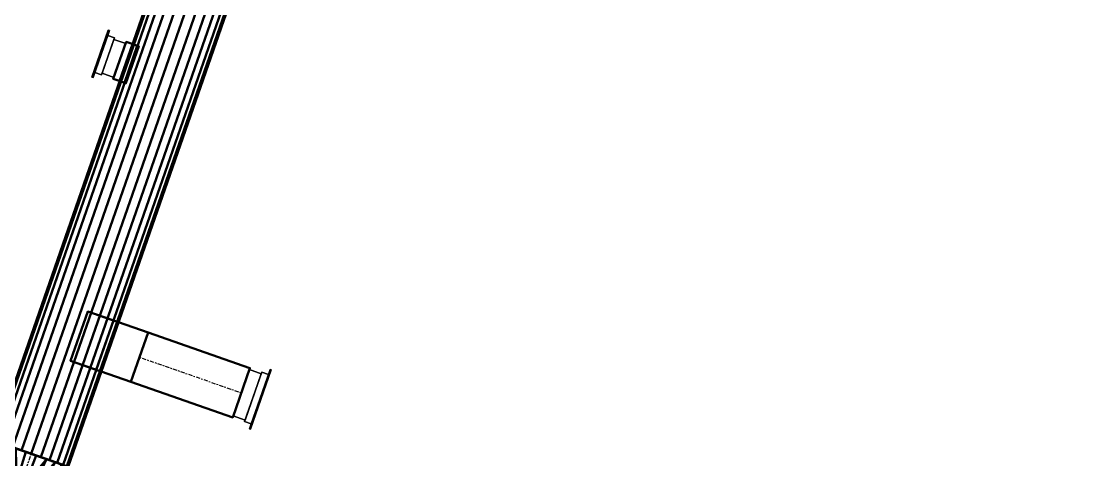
# Model space of a CAD drawing. Header units: inches. Extents: x -1654 to 1344, y -1538 to 36.
# Drawn here: x -706.7 to -543.7, y -465.1 to -398 of the extents above; entities that cross this region are included whole.
import ezdxf

# ---------------------------------------------------------------- set-up
doc = ezdxf.new("R2010")
doc.units = ezdxf.units.IN
doc.header["$MEASUREMENT"] = 0
doc.linetypes.add('Center', pattern=[1.25, 0.25, -0.1875, 0.625, -0.1875])
for name, color, linetype, lineweight in [('M-HVAC-CDFF', 3, 'Continuous', 30), ('M-HVAC-CDFF-SA', 3, 'Continuous', 30), ('M-HVAC-DUCT', 1, 'Center', 30), ('M-HVAC-DUCT-SA', 1, 'Continuous', 50)]:
    doc.layers.add(name, color=color, linetype=linetype, lineweight=lineweight)

# ---------------------------------------------------------------- blocks, each defined once
blk = doc.blocks.new('Supply Diffuser - Sidewall - 8 x 6-950920-_3D_')
at = {"layer": 'M-HVAC-CDFF'}
mesh = blk.add_polyface(dxfattribs=at)
corners = [(-3.75, 3, 2.75), (3.75, 3, 2.75), (3.75, 3, -2.75), (-3.75, 3, -2.75)]
mesh.append_faces([[corners[k] for k in face] for face in [(1, 2, 3, 0)]])
mesh = blk.add_polyface(dxfattribs=at)
corners = [(-3.75, 3, 2.75), (-3.75, 3, -2.75), (-3.75, 1.078125, -2.75), (-3.75, 1.078125, 2.75)]
mesh.append_faces([[corners[k] for k in face] for face in [(2, 3, 0, 1)]])
mesh = blk.add_polyface(dxfattribs=at)
corners = [(-3.75, 3, -2.75), (3.75, 3, -2.75), (3.75, 1.078125, -2.75), (-3.75, 1.078125, -2.75)]
mesh.append_faces([[corners[k] for k in face] for face in [(2, 3, 0, 1)]])
mesh = blk.add_polyface(dxfattribs=at)
corners = [(3.75, 3, 2.75), (-3.75, 3, 2.75), (-3.75, 1.078125, 2.75), (3.75, 1.078125, 2.75)]
mesh.append_faces([[corners[k] for k in face] for face in [(2, 3, 0, 1)]])
mesh = blk.add_polyface(dxfattribs=at)
corners = [(3.75, 3, -2.75), (3.75, 3, 2.75), (3.75, 1.078125, 2.75), (3.75, 1.078125, -2.75)]
mesh.append_faces([[corners[k] for k in face] for face in [(2, 3, 0, 1)]])
mesh = blk.add_polyface(dxfattribs=at)
corners = [(-4, 1.078125, 3), (4, 1.078125, 3), (4, 1.078125, -3), (-4, 1.078125, -3), (-3.75, 1.078125, 2.75), (-3.75, 1.078125, -2.75), (3.75, 1.078125, -2.75), (3.75, 1.078125, 2.75)]
mesh.append_faces([[corners[k] for k in face] for face in [(3, 5, 6, 2), (2, 6, 7, 1)]], dxfattribs={"vtx0": -1, "vtx2": -1})
mesh.append_faces([[corners[k] for k in face] for face in [(4, 5, 3, 0), (7, 4, 0, 1)]], dxfattribs={"vtx1": -1, "vtx3": -1})
mesh = blk.add_polyface(dxfattribs=at)
corners = [(-4, 1.078125, 3), (-4, 1.078125, -3), (-4, 0, -3), (-4, 0, 3)]
mesh.append_faces([[corners[k] for k in face] for face in [(2, 3, 0, 1)]])
mesh = blk.add_polyface(dxfattribs=at)
corners = [(-4, 1.078125, -3), (4, 1.078125, -3), (4, 0, -3), (-4, 0, -3)]
mesh.append_faces([[corners[k] for k in face] for face in [(2, 3, 0, 1)]])
mesh = blk.add_polyface(dxfattribs=at)
corners = [(4, 1.078125, 3), (-4, 1.078125, 3), (-4, 0, 3), (4, 0, 3)]
mesh.append_faces([[corners[k] for k in face] for face in [(2, 3, 0, 1)]])
mesh = blk.add_polyface(dxfattribs=at)
corners = [(4, 1.078125, -3), (4, 1.078125, 3), (4, 0, 3), (4, 0, -3)]
mesh.append_faces([[corners[k] for k in face] for face in [(2, 3, 0, 1)]])
mesh = blk.add_polyface(dxfattribs=at)
corners = [(4.8125, 0, 3.8125), (4.8125, 0, -3.8125), (-4.8125, 0, -3.8125), (-4.8125, 0, 3.8125), (-4, 0, 3), (-4, 0, -3), (4, 0, -3), (4, 0, 3)]
mesh.append_faces([[corners[k] for k in face] for face in [(3, 4, 5, 2), (2, 5, 6, 1)]], dxfattribs={"vtx0": -1, "vtx2": -1})
mesh.append_faces([[corners[k] for k in face] for face in [(7, 4, 3, 0), (6, 7, 0, 1)]], dxfattribs={"vtx1": -1, "vtx3": -1})
mesh = blk.add_polyface(dxfattribs=at)
corners = [(-4.8125, -0.1875, 3.8125), (4.8125, -0.1875, 3.8125), (4.8125, 0, 3.8125), (-4.8125, 0, 3.8125)]
mesh.append_faces([[corners[k] for k in face] for face in [(3, 0, 1, 2)]])
mesh = blk.add_polyface(dxfattribs=at)
corners = [(-4.8125, -0.1875, -3.8125), (-4.8125, -0.1875, 3.8125), (-4.8125, 0, 3.8125), (-4.8125, 0, -3.8125)]
mesh.append_faces([[corners[k] for k in face] for face in [(0, 1, 2, 3)]])
mesh = blk.add_polyface(dxfattribs=at)
corners = [(4.8125, -0.1875, -3.8125), (-4.8125, -0.1875, -3.8125), (-4.8125, 0, -3.8125), (4.8125, 0, -3.8125)]
mesh.append_faces([[corners[k] for k in face] for face in [(3, 0, 1, 2)]])
mesh = blk.add_polyface(dxfattribs=at)
corners = [(4.8125, -0.1875, 3.8125), (-4.8125, -0.1875, 3.8125), (-4.8125, -0.1875, -3.8125), (4.8125, -0.1875, -3.8125)]
mesh.append_faces([[corners[k] for k in face] for face in [(3, 0, 1, 2)]])
mesh = blk.add_polyface(dxfattribs=at)
corners = [(4.8125, -0.1875, 3.8125), (4.8125, -0.1875, -3.8125), (4.8125, 0, -3.8125), (4.8125, 0, 3.8125)]
mesh.append_faces([[corners[k] for k in face] for face in [(0, 1, 2, 3)]])
blk = doc.blocks.new('Supply Diffuser - Sidewall - 6 x 6-950875-_3D_')
at = {"layer": 'M-HVAC-CDFF'}
mesh = blk.add_polyface(dxfattribs=at)
corners = [(-2.75, 3, 2.75), (2.75, 3, 2.75), (2.75, 3, -2.75), (-2.75, 3, -2.75)]
mesh.append_faces([[corners[k] for k in face] for face in [(1, 2, 3, 0)]])
mesh = blk.add_polyface(dxfattribs=at)
corners = [(-2.75, 3, 2.75), (-2.75, 3, -2.75), (-2.75, 1.078125, -2.75), (-2.75, 1.078125, 2.75)]
mesh.append_faces([[corners[k] for k in face] for face in [(2, 3, 0, 1)]])
mesh = blk.add_polyface(dxfattribs=at)
corners = [(-2.75, 3, -2.75), (2.75, 3, -2.75), (2.75, 1.078125, -2.75), (-2.75, 1.078125, -2.75)]
mesh.append_faces([[corners[k] for k in face] for face in [(1, 2, 3, 0)]])
mesh = blk.add_polyface(dxfattribs=at)
corners = [(2.75, 3, 2.75), (-2.75, 3, 2.75), (-2.75, 1.078125, 2.75), (2.75, 1.078125, 2.75)]
mesh.append_faces([[corners[k] for k in face] for face in [(1, 2, 3, 0)]])
mesh = blk.add_polyface(dxfattribs=at)
corners = [(2.75, 3, -2.75), (2.75, 3, 2.75), (2.75, 1.078125, 2.75), (2.75, 1.078125, -2.75)]
mesh.append_faces([[corners[k] for k in face] for face in [(2, 3, 0, 1)]])
mesh = blk.add_polyface(dxfattribs=at)
corners = [(-3, 1.078125, 3), (3, 1.078125, 3), (3, 1.078125, -3), (-3, 1.078125, -3), (-2.75, 1.078125, 2.75), (-2.75, 1.078125, -2.75), (2.75, 1.078125, -2.75), (2.75, 1.078125, 2.75)]
mesh.append_faces([[corners[k] for k in face] for face in [(3, 5, 6, 2), (2, 6, 7, 1)]], dxfattribs={"vtx0": -1, "vtx2": -1})
mesh.append_faces([[corners[k] for k in face] for face in [(4, 5, 3, 0), (7, 4, 0, 1)]], dxfattribs={"vtx1": -1, "vtx3": -1})
mesh = blk.add_polyface(dxfattribs=at)
corners = [(-3, 1.078125, 3), (-3, 1.078125, -3), (-3, 0, -3), (-3, 0, 3)]
mesh.append_faces([[corners[k] for k in face] for face in [(2, 3, 0, 1)]])
mesh = blk.add_polyface(dxfattribs=at)
corners = [(-3, 1.078125, -3), (3, 1.078125, -3), (3, 0, -3), (-3, 0, -3)]
mesh.append_faces([[corners[k] for k in face] for face in [(2, 3, 0, 1)]])
mesh = blk.add_polyface(dxfattribs=at)
corners = [(3, 1.078125, 3), (-3, 1.078125, 3), (-3, 0, 3), (3, 0, 3)]
mesh.append_faces([[corners[k] for k in face] for face in [(2, 3, 0, 1)]])
mesh = blk.add_polyface(dxfattribs=at)
corners = [(3, 1.078125, -3), (3, 1.078125, 3), (3, 0, 3), (3, 0, -3)]
mesh.append_faces([[corners[k] for k in face] for face in [(2, 3, 0, 1)]])
mesh = blk.add_polyface(dxfattribs=at)
corners = [(3.8125, 0, 3.8125), (3.8125, 0, -3.8125), (-3.8125, 0, -3.8125), (-3.8125, 0, 3.8125), (-3, 0, 3), (-3, 0, -3), (3, 0, -3), (3, 0, 3)]
mesh.append_faces([[corners[k] for k in face] for face in [(3, 4, 5, 2), (2, 5, 6, 1)]], dxfattribs={"vtx0": -1, "vtx2": -1})
mesh.append_faces([[corners[k] for k in face] for face in [(7, 4, 3, 0), (6, 7, 0, 1)]], dxfattribs={"vtx1": -1, "vtx3": -1})
mesh = blk.add_polyface(dxfattribs=at)
corners = [(-3.8125, -0.1875, 3.8125), (3.8125, -0.1875, 3.8125), (3.8125, 0, 3.8125), (-3.8125, 0, 3.8125)]
mesh.append_faces([[corners[k] for k in face] for face in [(0, 1, 2, 3)]])
mesh = blk.add_polyface(dxfattribs=at)
corners = [(-3.8125, -0.1875, -3.8125), (-3.8125, -0.1875, 3.8125), (-3.8125, 0, 3.8125), (-3.8125, 0, -3.8125)]
mesh.append_faces([[corners[k] for k in face] for face in [(0, 1, 2, 3)]])
mesh = blk.add_polyface(dxfattribs=at)
corners = [(3.8125, -0.1875, -3.8125), (-3.8125, -0.1875, -3.8125), (-3.8125, 0, -3.8125), (3.8125, 0, -3.8125)]
mesh.append_faces([[corners[k] for k in face] for face in [(0, 1, 2, 3)]])
mesh = blk.add_polyface(dxfattribs=at)
corners = [(3.8125, -0.1875, 3.8125), (-3.8125, -0.1875, 3.8125), (-3.8125, -0.1875, -3.8125), (3.8125, -0.1875, -3.8125)]
mesh.append_faces([[corners[k] for k in face] for face in [(2, 3, 0, 1)]])
mesh = blk.add_polyface(dxfattribs=at)
corners = [(3.8125, -0.1875, 3.8125), (3.8125, -0.1875, -3.8125), (3.8125, 0, -3.8125), (3.8125, 0, 3.8125)]
mesh.append_faces([[corners[k] for k in face] for face in [(0, 1, 2, 3)]])
blk = doc.blocks.new('Round Transition - Angle - 45 Degree-906530-_3D_')
at = {"layer": 'M-HVAC-DUCT', "color": 8, "linetype": 'Continuous', "lineweight": 50}
mesh = blk.add_polyface(dxfattribs=at)
corners = [(0, -6), (0, -5.76, 1.69), (0, -5.05, 3.24), (0, -3.93, 4.53), (0, -2.49, 5.46), (0, -0.85, 5.94), (0, 0.85, 5.94), (0, 2.49, 5.46), (0, 3.93, 4.53), (0, 5.05, 3.24), (0, 5.76, 1.69), (0, 6), (0, 5.76, -1.69), (0, 5.05, -3.24), (0, 3.93, -4.53), (0, 2.49, -5.46), (0, 0.85, -5.94), (0, -0.85, -5.94), (0, -2.49, -5.46), (0, -3.93, -4.53), (0, -5.05, -3.24), (0, -5.76, -1.69)]
mesh.append_faces([[corners[k] for k in face] for face in [(9, 7, 8), (0, 19, 20, 21)]], dxfattribs={"vtx0": -1, "color": 8})
mesh.append_faces([[corners[k] for k in face] for face in [(16, 0, 1, 15)]], dxfattribs={"vtx0": -1, "vtx2": -1, "color": 8})
mesh.append_faces([[corners[k] for k in face] for face in [(5, 6, 11), (14, 15, 1, 13), (18, 19, 0, 17), (16, 17, 0)]], dxfattribs={"vtx1": -1, "vtx2": -1, "color": 8})
mesh.append_faces([[corners[k] for k in face] for face in [(6, 7, 9, 11), (1, 2, 5, 11)]], dxfattribs={"vtx1": -1, "vtx2": -1, "vtx3": -1, "color": 8})
mesh.append_faces([[corners[k] for k in face] for face in [(9, 10, 11)]], dxfattribs={"vtx2": -1, "color": 8})
mesh.append_faces([[corners[k] for k in face] for face in [(11, 12, 13, 1)]], dxfattribs={"vtx2": -1, "vtx3": -1, "color": 8})
mesh.append_faces([[corners[k] for k in face] for face in [(2, 3, 4, 5)]], dxfattribs={"vtx3": -1, "color": 8})
mesh = blk.add_polyface(dxfattribs=at)
corners = [(0, -6), (0, -5.76, -1.69), (0, -5.05, -3.24), (0, -3.93, -4.53), (0, -2.49, -5.46), (0, -0.85, -5.94), (0, 0.85, -5.94), (0, 2.49, -5.46), (0, 3.93, -4.53), (0, 5.05, -3.24), (0, 5.76, -1.69), (0, 6), (4.83, 4), (4.83, 3.76, -1.37), (4.83, 3.06, -2.57), (4.83, 2, -3.46), (4.83, 0.69, -3.94), (4.83, -0.69, -3.94), (4.83, -2, -3.46), (4.83, -3.06, -2.57), (4.83, -3.76, -1.37), (4.83, -4)]
mesh.append_faces([[corners[k] for k in face] for face in [(1, 21, 0)]], dxfattribs={"vtx0": -1, "color": 8})
mesh.append_faces([[corners[k] for k in face] for face in [(20, 2, 19), (3, 19, 2)]], dxfattribs={"vtx0": -1, "vtx1": -1, "color": 8})
mesh.append_faces([[corners[k] for k in face] for face in [(13, 9, 10), (15, 7, 8), (16, 6, 7), (4, 17, 18), (1, 20, 21), (20, 1, 2)]], dxfattribs={"vtx0": -1, "vtx2": -1, "color": 8})
mesh.append_faces([[corners[k] for k in face] for face in [(12, 13, 10), (15, 16, 7), (14, 15, 8), (13, 14, 9), (8, 9, 14), (18, 19, 3), (4, 5, 17), (3, 4, 18)]], dxfattribs={"vtx1": -1, "vtx2": -1, "color": 8})
mesh.append_faces([[corners[k] for k in face] for face in [(5, 6, 16, 17)]], dxfattribs={"vtx1": -1, "vtx3": -1, "color": 8})
mesh.append_faces([[corners[k] for k in face] for face in [(10, 11, 12)]], dxfattribs={"vtx2": -1, "color": 8})
mesh = blk.add_polyface(dxfattribs=at)
corners = [(0, 6), (0, 5.76, 1.69), (0, 5.05, 3.24), (0, 3.93, 4.53), (0, 2.49, 5.46), (0, 0.85, 5.94), (0, -0.85, 5.94), (0, -2.49, 5.46), (0, -3.93, 4.53), (0, -5.05, 3.24), (0, -5.76, 1.69), (0, -6), (4.83, -4), (4.83, -3.76, 1.37), (4.83, -3.06, 2.57), (4.83, -2, 3.46), (4.83, -0.69, 3.94), (4.83, 0.69, 3.94), (4.83, 2, 3.46), (4.83, 3.06, 2.57), (4.83, 3.76, 1.37), (4.83, 4)]
mesh.append_faces([[corners[k] for k in face] for face in [(1, 21, 0)]], dxfattribs={"vtx0": -1, "color": 8})
mesh.append_faces([[corners[k] for k in face] for face in [(20, 2, 19), (3, 19, 2)]], dxfattribs={"vtx0": -1, "vtx1": -1, "color": 8})
mesh.append_faces([[corners[k] for k in face] for face in [(13, 9, 10), (15, 7, 8), (16, 6, 7), (4, 17, 18), (1, 20, 21), (20, 1, 2)]], dxfattribs={"vtx0": -1, "vtx2": -1, "color": 8})
mesh.append_faces([[corners[k] for k in face] for face in [(12, 13, 10), (15, 16, 7), (14, 15, 8), (13, 14, 9), (8, 9, 14), (18, 19, 3), (4, 5, 17), (3, 4, 18)]], dxfattribs={"vtx1": -1, "vtx2": -1, "color": 8})
mesh.append_faces([[corners[k] for k in face] for face in [(5, 6, 16, 17)]], dxfattribs={"vtx1": -1, "vtx3": -1, "color": 8})
mesh.append_faces([[corners[k] for k in face] for face in [(10, 11, 12)]], dxfattribs={"vtx2": -1, "color": 8})
mesh = blk.add_polyface(dxfattribs=at)
corners = [(4.83, -4), (4.83, -3.76, -1.37), (4.83, -3.06, -2.57), (4.83, -2, -3.46), (4.83, -0.69, -3.94), (4.83, 0.69, -3.94), (4.83, 2, -3.46), (4.83, 3.06, -2.57), (4.83, 3.76, -1.37), (4.83, 4), (4.83, 3.76, 1.37), (4.83, 3.06, 2.57), (4.83, 2, 3.46), (4.83, 0.69, 3.94), (4.83, -0.69, 3.94), (4.83, -2, 3.46), (4.83, -3.06, 2.57), (4.83, -3.76, 1.37)]
mesh.append_faces([[corners[k] for k in face] for face in [(10, 8, 9), (4, 2, 3), (6, 4, 5), (1, 17, 0)]], dxfattribs={"vtx0": -1, "color": 8})
mesh.append_faces([[corners[k] for k in face] for face in [(13, 16, 8, 10)]], dxfattribs={"vtx0": -1, "vtx1": -1, "vtx2": -1, "vtx3": -1, "color": 8})
mesh.append_faces([[corners[k] for k in face] for face in [(6, 16, 17, 4), (17, 1, 2, 4)]], dxfattribs={"vtx0": -1, "vtx2": -1, "vtx3": -1, "color": 8})
mesh.append_faces([[corners[k] for k in face] for face in [(7, 8, 16, 6)]], dxfattribs={"vtx1": -1, "vtx2": -1, "color": 8})
mesh.append_faces([[corners[k] for k in face] for face in [(11, 12, 13, 10)]], dxfattribs={"vtx2": -1, "color": 8})
mesh.append_faces([[corners[k] for k in face] for face in [(13, 14, 15, 16)]], dxfattribs={"vtx3": -1, "color": 8})
blk = doc.blocks.new('Rectangular Takeoff - Standard-910732-_3D_')
at = {"layer": 'M-HVAC-DUCT', "color": 8, "linetype": 'Continuous', "lineweight": 50}
mesh = blk.add_polyface(dxfattribs=at)
corners = [(-4.96, 4, 3), (-4.96, 4, -3), (-4.96, -4, -3), (-4.96, -4, 3)]
mesh.append_faces([[corners[k] for k in face] for face in [(0, 1, 2, 3)]], dxfattribs={"color": 8})
mesh = blk.add_polyface(dxfattribs=at)
corners = [(-4.96, 4, -3), (-4.96, 4, 3), (4.8, 4, 3), (4.8, 4, -3)]
mesh.append_faces([[corners[k] for k in face] for face in [(3, 0, 1, 2)]], dxfattribs={"color": 8})
mesh = blk.add_polyface(dxfattribs=at)
corners = [(-4.96, -4, -3), (-4.96, 4, -3), (4.8, 4, -3), (4.8, -4, -3)]
mesh.append_faces([[corners[k] for k in face] for face in [(0, 1, 2, 3)]], dxfattribs={"color": 8})
mesh = blk.add_polyface(dxfattribs=at)
corners = [(4.8, 4, 3), (-4.96, 4, 3), (-4.96, -4, 3), (4.8, -4, 3)]
mesh.append_faces([[corners[k] for k in face] for face in [(0, 1, 2, 3)]], dxfattribs={"color": 8})
mesh = blk.add_polyface(dxfattribs=at)
corners = [(4.8, 4, 3), (4.8, -4, 3), (4.8, -4, -3), (4.8, 4, -3)]
mesh.append_faces([[corners[k] for k in face] for face in [(3, 0, 1, 2)]], dxfattribs={"color": 8})
mesh = blk.add_polyface(dxfattribs=at)
corners = [(-4.96, -4, 3), (-4.96, -4, -3), (4.8, -4, -3), (4.8, -4, 3)]
mesh.append_faces([[corners[k] for k in face] for face in [(0, 1, 2, 3)]], dxfattribs={"color": 8})
blk = doc.blocks.new('Rectangular Takeoff - Standard-908076-_3D_')
at = {"layer": 'M-HVAC-DUCT', "color": 8, "linetype": 'Continuous', "lineweight": 50}
mesh = blk.add_polyface(dxfattribs=at)
corners = [(-1.04, -3, 3), (-1.04, 3, 3), (-1.04, 3, -3), (-1.04, -3, -3)]
mesh.append_faces([[corners[k] for k in face] for face in [(2, 3, 0, 1)]], dxfattribs={"color": 8})
mesh = blk.add_polyface(dxfattribs=at)
corners = [(-1.04, 3, -3), (1, 3, -3), (1, -3, -3), (-1.04, -3, -3)]
mesh.append_faces([[corners[k] for k in face] for face in [(3, 0, 1, 2)]], dxfattribs={"color": 8})
mesh = blk.add_polyface(dxfattribs=at)
corners = [(-1.04, 3, 3), (1, 3, 3), (1, 3, -3), (-1.04, 3, -3)]
mesh.append_faces([[corners[k] for k in face] for face in [(2, 3, 0, 1)]], dxfattribs={"color": 8})
mesh = blk.add_polyface(dxfattribs=at)
corners = [(1, -3, 3), (1, 3, 3), (-1.04, 3, 3), (-1.04, -3, 3)]
mesh.append_faces([[corners[k] for k in face] for face in [(1, 2, 3, 0)]], dxfattribs={"color": 8})
mesh = blk.add_polyface(dxfattribs=at)
corners = [(1, -3, 3), (1, -3, -3), (1, 3, -3), (1, 3, 3)]
mesh.append_faces([[corners[k] for k in face] for face in [(3, 0, 1, 2)]], dxfattribs={"color": 8})
mesh = blk.add_polyface(dxfattribs=at)
corners = [(-1.04, -3, -3), (1, -3, -3), (1, -3, 3), (-1.04, -3, 3)]
mesh.append_faces([[corners[k] for k in face] for face in [(2, 3, 0, 1)]], dxfattribs={"color": 8})

msp = doc.modelspace()

# ---------------------------------------------------------------- linework, layer by layer
at = {"layer": 'M-HVAC-DUCT', "color": 5}
for p, q in [((-666.59, -353.28, 1308), (-705.24, -464.21, 1308)), ((-666.59, -353.28, 1308), (-705.24, -464.21, 1308)), ((-688.65, -449.42, 1308), (-673.04, -454.86, 1308)), ((-705.24, -464.21, 1308), (-706.83, -468.77, 1308))]:
    msp.add_line(p, q, dxfattribs=at)

# ---------------------------------------------------------------- block references
at = {"layer": 'M-HVAC-CDFF-SA'}
for name, p, rotation in [('Supply Diffuser - Sidewall - 6 x 6-950875-_3D_', (-694.49, -402.98, 1308), 250.7901312840833), ('Supply Diffuser - Sidewall - 8 x 6-950920-_3D_', (-670.21, -455.85, 1308), 70.7901312840833)]:
    msp.add_blockref(name, p, dxfattribs=dict(at, rotation=rotation))
at = {"layer": 'M-HVAC-DUCT-SA', "color": 8, "extrusion": (0, 0, -1)}
for name, p, rotation in [('Rectangular Takeoff - Standard-908076-_3D_', (690.72, -404.29, -1308), 19.20986871591688), ('Rectangular Takeoff - Standard-910732-_3D_', (693.18, -447.84, -1308), 199.2098687159167)]:
    msp.add_blockref(name, p, dxfattribs=dict(at, rotation=rotation))
at = {"layer": 'M-HVAC-DUCT-SA', "color": 8, "rotation": 250.7901312840833}
msp.add_blockref('Round Transition - Angle - 45 Degree-906530-_3D_', (-705.24, -464.21, 1308), dxfattribs=at)

# ---------------------------------------------------------------- meshes
at = {"layer": 'M-HVAC-DUCT-SA', "color": 8}
mesh = msp.add_polyface(dxfattribs=at)
corners = [(217.68, -463.73, 1340), (218.17, -462.02, 1339.8), (218.65, -460.39, 1339.21), (219.07, -458.94, 1338.25), (219.42, -457.72, 1336.99), (219.69, -456.8, 1335.47), (219.85, -456.24, 1333.78), (219.91, -456.04, 1332), (-798.8, -159.89, 1332), (-798.86, -160.08, 1333.78), (-799.02, -160.65, 1335.47), (-799.29, -161.57, 1336.99), (-799.64, -162.78, 1338.25), (-800.06, -164.24, 1339.21), (-800.54, -165.86, 1339.8), (-801.03, -167.57, 1340)]
mesh.append_faces([[corners[k] for k in face] for face in [(9, 10, 5, 6), (10, 11, 4, 5), (3, 4, 11, 12), (12, 13, 2, 3), (13, 14, 1, 2)]], dxfattribs={"vtx1": -1, "vtx3": -1, "color": 8})
mesh.append_faces([[corners[k] for k in face] for face in [(7, 8, 9, 6)]], dxfattribs={"vtx2": -1, "color": 8})
mesh.append_faces([[corners[k] for k in face] for face in [(14, 15, 0, 1)]], dxfattribs={"vtx3": -1, "color": 8})
mesh = msp.add_polyface(dxfattribs=at)
corners = [(219.91, -456.04, 1332), (219.85, -456.24, 1330.22), (219.69, -456.8, 1328.53), (219.42, -457.72, 1327.01), (219.07, -458.94, 1325.75), (218.65, -460.39, 1324.79), (218.17, -462.02, 1324.2), (217.68, -463.73, 1324), (-801.03, -167.57, 1324), (-800.54, -165.86, 1324.2), (-800.06, -164.24, 1324.79), (-799.64, -162.78, 1325.75), (-799.29, -161.57, 1327.01), (-799.02, -160.65, 1328.53), (-798.86, -160.08, 1330.22), (-798.8, -159.89, 1332)]
mesh.append_faces([[corners[k] for k in face] for face in [(8, 9, 6, 7)]], dxfattribs={"vtx1": -1, "color": 8})
mesh.append_faces([[corners[k] for k in face] for face in [(9, 10, 5, 6), (10, 11, 4, 5), (3, 4, 11, 12), (12, 13, 2, 3), (13, 14, 1, 2)]], dxfattribs={"vtx1": -1, "vtx3": -1, "color": 8})
mesh.append_faces([[corners[k] for k in face] for face in [(14, 15, 0, 1)]], dxfattribs={"vtx3": -1, "color": 8})
mesh = msp.add_polyface(dxfattribs=at)
corners = [(215.44, -471.41, 1332), (215.5, -471.21, 1333.78), (215.67, -470.65, 1335.47), (215.93, -469.73, 1336.99), (216.29, -468.52, 1338.25), (216.71, -467.06, 1339.21), (217.18, -465.43, 1339.8), (217.68, -463.73, 1340), (-801.03, -167.57, 1340), (-801.53, -169.28, 1339.8), (-802, -170.91, 1339.21), (-802.43, -172.36, 1338.25), (-802.78, -173.58, 1336.99), (-803.05, -174.49, 1335.47), (-803.21, -175.06, 1333.78), (-803.27, -175.25, 1332)]
mesh.append_faces([[corners[k] for k in face] for face in [(8, 9, 6, 7)]], dxfattribs={"vtx1": -1, "color": 8})
mesh.append_faces([[corners[k] for k in face] for face in [(9, 10, 5, 6), (10, 11, 4, 5), (3, 4, 11, 12), (12, 13, 2, 3), (13, 14, 1, 2)]], dxfattribs={"vtx1": -1, "vtx3": -1, "color": 8})
mesh.append_faces([[corners[k] for k in face] for face in [(14, 15, 0, 1)]], dxfattribs={"vtx3": -1, "color": 8})
mesh = msp.add_polyface(dxfattribs=at)
corners = [(217.68, -463.73, 1324), (217.18, -465.43, 1324.2), (216.71, -467.06, 1324.79), (216.29, -468.52, 1325.75), (215.93, -469.73, 1327.01), (215.67, -470.65, 1328.53), (215.5, -471.21, 1330.22), (215.44, -471.41, 1332), (-803.27, -175.25, 1332), (-803.21, -175.06, 1330.22), (-803.05, -174.49, 1328.53), (-802.78, -173.58, 1327.01), (-802.43, -172.36, 1325.75), (-802, -170.91, 1324.79), (-801.53, -169.28, 1324.2), (-801.03, -167.57, 1324)]
mesh.append_faces([[corners[k] for k in face] for face in [(8, 9, 6, 7)]], dxfattribs={"vtx1": -1, "color": 8})
mesh.append_faces([[corners[k] for k in face] for face in [(9, 10, 5, 6), (10, 11, 4, 5), (3, 4, 11, 12), (12, 13, 2, 3), (13, 14, 1, 2)]], dxfattribs={"vtx1": -1, "vtx3": -1, "color": 8})
mesh.append_faces([[corners[k] for k in face] for face in [(14, 15, 0, 1)]], dxfattribs={"vtx3": -1, "color": 8})
mesh = msp.add_polyface(dxfattribs=at)
corners = [(-666.59, -353.28, 1314), (-668.05, -352.77, 1313.8), (-669.42, -352.29, 1313.2), (-670.59, -351.88, 1312.24), (-671.49, -351.57, 1311), (-672.06, -351.37, 1309.55), (-672.25, -351.3, 1308), (-710.91, -462.24, 1308), (-710.71, -462.3, 1309.55), (-710.15, -462.5, 1311), (-709.25, -462.82, 1312.24), (-708.07, -463.22, 1313.2), (-706.71, -463.7, 1313.8), (-705.24, -464.21, 1314)]
mesh.append_faces([[corners[k] for k in face] for face in [(8, 9, 4, 5), (3, 4, 9, 10), (11, 12, 1, 2), (2, 3, 10, 11)]], dxfattribs={"vtx1": -1, "vtx3": -1, "color": 8})
mesh.append_faces([[corners[k] for k in face] for face in [(6, 7, 8, 5)]], dxfattribs={"vtx2": -1, "color": 8})
mesh.append_faces([[corners[k] for k in face] for face in [(12, 13, 0, 1)]], dxfattribs={"vtx3": -1, "color": 8})
mesh = msp.add_polyface(dxfattribs=at)
corners = [(-672.25, -351.3, 1308), (-672.06, -351.37, 1306.45), (-671.49, -351.57, 1305), (-670.59, -351.88, 1303.76), (-669.42, -352.29, 1302.8), (-668.05, -352.77, 1302.2), (-666.59, -353.28, 1302), (-705.24, -464.21, 1302), (-706.71, -463.7, 1302.2), (-708.07, -463.22, 1302.8), (-709.25, -462.82, 1303.76), (-710.15, -462.5, 1305), (-710.71, -462.3, 1306.45), (-710.91, -462.24, 1308)]
mesh.append_faces([[corners[k] for k in face] for face in [(7, 8, 5, 6)]], dxfattribs={"vtx1": -1, "color": 8})
mesh.append_faces([[corners[k] for k in face] for face in [(8, 9, 4, 5), (3, 4, 9, 10), (11, 12, 1, 2), (2, 3, 10, 11)]], dxfattribs={"vtx1": -1, "vtx3": -1, "color": 8})
mesh.append_faces([[corners[k] for k in face] for face in [(12, 13, 0, 1)]], dxfattribs={"vtx3": -1, "color": 8})
mesh = msp.add_polyface(dxfattribs=at)
corners = [(-660.92, -355.25, 1308), (-661.11, -355.18, 1309.55), (-661.68, -354.99, 1311), (-662.58, -354.67, 1312.24), (-663.75, -354.26, 1313.2), (-665.12, -353.79, 1313.8), (-666.59, -353.28, 1314), (-705.24, -464.21, 1314), (-703.77, -464.72, 1313.8), (-702.41, -465.2, 1313.2), (-701.23, -465.61, 1312.24), (-700.33, -465.92, 1311), (-699.77, -466.12, 1309.55), (-699.57, -466.19, 1308)]
mesh.append_faces([[corners[k] for k in face] for face in [(7, 8, 5, 6)]], dxfattribs={"vtx1": -1, "color": 8})
mesh.append_faces([[corners[k] for k in face] for face in [(8, 9, 4, 5), (3, 4, 9, 10), (11, 12, 1, 2), (2, 3, 10, 11)]], dxfattribs={"vtx1": -1, "vtx3": -1, "color": 8})
mesh.append_faces([[corners[k] for k in face] for face in [(12, 13, 0, 1)]], dxfattribs={"vtx3": -1, "color": 8})
mesh = msp.add_polyface(dxfattribs=at)
corners = [(-666.59, -353.28, 1302), (-665.12, -353.79, 1302.2), (-663.75, -354.26, 1302.8), (-662.58, -354.67, 1303.76), (-661.68, -354.99, 1305), (-661.11, -355.18, 1306.45), (-660.92, -355.25, 1308), (-699.57, -466.19, 1308), (-699.77, -466.12, 1306.45), (-700.33, -465.92, 1305), (-701.23, -465.61, 1303.76), (-702.41, -465.2, 1302.8), (-703.77, -464.72, 1302.2), (-705.24, -464.21, 1302)]
mesh.append_faces([[corners[k] for k in face] for face in [(7, 8, 5, 6)]], dxfattribs={"vtx1": -1, "color": 8})
mesh.append_faces([[corners[k] for k in face] for face in [(8, 9, 4, 5), (3, 4, 9, 10), (11, 12, 1, 2), (2, 3, 10, 11)]], dxfattribs={"vtx1": -1, "vtx3": -1, "color": 8})
mesh.append_faces([[corners[k] for k in face] for face in [(12, 13, 0, 1)]], dxfattribs={"vtx3": -1, "color": 8})
mesh = msp.add_polyface(dxfattribs=at)
corners = [(-689.73, -401.46, 1308), (-691.7, -407.13, 1308), (-691.51, -407.19, 1309.55), (-690.94, -407.39, 1311), (-688.97, -401.72, 1311), (-689.54, -401.53, 1309.55)]
mesh.append_faces([[corners[k] for k in face] for face in [(5, 0, 1, 2), (2, 3, 4, 5)]], dxfattribs={"vtx3": -1, "color": 8})
mesh = msp.add_polyface(dxfattribs=at)
corners = [(-691.7, -407.13, 1308), (-689.73, -401.46, 1308), (-689.54, -401.53, 1306.45), (-688.97, -401.72, 1305), (-690.94, -407.39, 1305), (-691.51, -407.19, 1306.45)]
mesh.append_faces([[corners[k] for k in face] for face in [(2, 3, 4, 5), (5, 0, 1, 2)]], dxfattribs={"vtx3": -1, "color": 8})
mesh = msp.add_polyface(dxfattribs=at)
corners = [(-690.72, -407.47, 1311), (-688.74, -401.8, 1311), (-688.97, -401.72, 1311), (-690.94, -407.39, 1311)]
mesh.append_faces([[corners[k] for k in face] for face in [(0, 1, 2, 3)]], dxfattribs={"color": 8})
mesh = msp.add_polyface(dxfattribs=at)
corners = [(-688.74, -401.8, 1305), (-690.72, -407.47, 1305), (-690.94, -407.39, 1305), (-688.97, -401.72, 1305)]
mesh.append_faces([[corners[k] for k in face] for face in [(3, 0, 1, 2)]], dxfattribs={"color": 8})
mesh = msp.add_polyface(dxfattribs=at)
corners = [(-690.72, -407.47, 1305), (-688.74, -401.8, 1305), (-688.74, -401.8, 1311), (-690.72, -407.47, 1311)]
mesh.append_faces([[corners[k] for k in face] for face in [(2, 3, 0, 1)]], dxfattribs={"color": 8})
mesh = msp.add_polyface(dxfattribs=at)
corners = [(-688.74, -401.8, 1311), (-688.74, -401.8, 1305), (-688.97, -401.72, 1305), (-689.54, -401.53, 1306.45), (-689.73, -401.46, 1308), (-689.54, -401.53, 1309.55), (-688.97, -401.72, 1311)]
mesh.append_faces([[corners[k] for k in face] for face in [(3, 1, 2)]], dxfattribs={"vtx0": -1, "color": 8})
mesh.append_faces([[corners[k] for k in face] for face in [(4, 0, 1, 3)]], dxfattribs={"vtx0": -1, "vtx2": -1, "color": 8})
mesh.append_faces([[corners[k] for k in face] for face in [(5, 6, 0, 4)]], dxfattribs={"vtx2": -1, "color": 8})
mesh = msp.add_polyface(dxfattribs=at)
corners = [(-690.72, -407.47, 1305), (-690.72, -407.47, 1311), (-690.94, -407.39, 1311), (-691.51, -407.19, 1309.55), (-691.7, -407.13, 1308), (-691.51, -407.19, 1306.45), (-690.94, -407.39, 1305)]
mesh.append_faces([[corners[k] for k in face] for face in [(6, 0, 5)]], dxfattribs={"vtx1": -1, "color": 8})
mesh.append_faces([[corners[k] for k in face] for face in [(0, 1, 4, 5)]], dxfattribs={"vtx1": -1, "vtx3": -1, "color": 8})
mesh.append_faces([[corners[k] for k in face] for face in [(1, 2, 3, 4)]], dxfattribs={"vtx3": -1, "color": 8})
mesh = msp.add_polyface(dxfattribs=at)
corners = [(-699.18, -449.99, 1305), (-699.18, -449.99, 1311), (-696.55, -442.43, 1311), (-696.55, -442.43, 1305)]
mesh.append_faces([[corners[k] for k in face] for face in [(0, 1, 2, 3)]], dxfattribs={"color": 8})
mesh = msp.add_polyface(dxfattribs=at)
corners = [(-696.55, -442.43, 1311), (-699.18, -449.99, 1311), (-695.26, -451.36, 1311), (-692.63, -443.8, 1311)]
mesh.append_faces([[corners[k] for k in face] for face in [(3, 0, 1, 2)]], dxfattribs={"color": 8})
mesh = msp.add_polyface(dxfattribs=at)
corners = [(-699.18, -449.99, 1305), (-696.55, -442.43, 1305), (-692.63, -443.8, 1305), (-695.26, -451.36, 1305)]
mesh.append_faces([[corners[k] for k in face] for face in [(3, 0, 1, 2)]], dxfattribs={"color": 8})
mesh = msp.add_polyface(dxfattribs=at)
corners = [(-696.55, -442.43, 1305), (-696.55, -442.43, 1311), (-692.63, -443.8, 1311), (-692.06, -444, 1309.55), (-691.87, -444.07, 1308), (-692.06, -444, 1306.45), (-692.63, -443.8, 1305)]
mesh.append_faces([[corners[k] for k in face] for face in [(6, 0, 5)]], dxfattribs={"vtx1": -1, "color": 8})
mesh.append_faces([[corners[k] for k in face] for face in [(0, 1, 4, 5)]], dxfattribs={"vtx1": -1, "vtx3": -1, "color": 8})
mesh.append_faces([[corners[k] for k in face] for face in [(1, 2, 3, 4)]], dxfattribs={"vtx3": -1, "color": 8})
mesh = msp.add_polyface(dxfattribs=at)
corners = [(-694.5, -451.62, 1308), (-691.87, -444.07, 1308), (-692.06, -444, 1309.55), (-692.63, -443.8, 1311), (-695.26, -451.36, 1311), (-694.69, -451.55, 1309.55)]
mesh.append_faces([[corners[k] for k in face] for face in [(2, 3, 4, 5), (5, 0, 1, 2)]], dxfattribs={"vtx3": -1, "color": 8})
mesh = msp.add_polyface(dxfattribs=at)
corners = [(-691.87, -444.07, 1308), (-694.5, -451.62, 1308), (-694.69, -451.55, 1306.45), (-695.26, -451.36, 1305), (-692.63, -443.8, 1305), (-692.06, -444, 1306.45)]
mesh.append_faces([[corners[k] for k in face] for face in [(5, 0, 1, 2), (2, 3, 4, 5)]], dxfattribs={"vtx3": -1, "color": 8})
mesh = msp.add_polyface(dxfattribs=at)
corners = [(-687.33, -445.65, 1305), (-689.96, -453.2, 1305), (-689.96, -453.2, 1311), (-687.33, -445.65, 1311)]
mesh.append_faces([[corners[k] for k in face] for face in [(1, 2, 3, 0)]], dxfattribs={"color": 8})
mesh = msp.add_polyface(dxfattribs=at)
corners = [(-689.96, -453.2, 1305), (-687.33, -445.65, 1305), (-671.72, -451.08, 1305), (-674.35, -458.64, 1305)]
mesh.append_faces([[corners[k] for k in face] for face in [(0, 1, 2, 3)]], dxfattribs={"color": 8})
mesh = msp.add_polyface(dxfattribs=at)
corners = [(-687.33, -445.65, 1311), (-689.96, -453.2, 1311), (-674.35, -458.64, 1311), (-671.72, -451.08, 1311)]
mesh.append_faces([[corners[k] for k in face] for face in [(3, 0, 1, 2)]], dxfattribs={"color": 8})
mesh = msp.add_polyface(dxfattribs=at)
corners = [(-687.33, -445.65, 1305), (-687.33, -445.65, 1311), (-671.72, -451.08, 1311), (-671.72, -451.08, 1305)]
mesh.append_faces([[corners[k] for k in face] for face in [(3, 0, 1, 2)]], dxfattribs={"color": 8})
mesh = msp.add_polyface(dxfattribs=at)
corners = [(-699.18, -449.99, 1311), (-699.18, -449.99, 1305), (-695.26, -451.36, 1305), (-694.69, -451.55, 1306.45), (-694.5, -451.62, 1308), (-694.69, -451.55, 1309.55), (-695.26, -451.36, 1311)]
mesh.append_faces([[corners[k] for k in face] for face in [(4, 0, 1, 3)]], dxfattribs={"vtx0": -1, "vtx2": -1, "color": 8})
mesh.append_faces([[corners[k] for k in face] for face in [(5, 6, 0, 4), (1, 2, 3)]], dxfattribs={"vtx2": -1, "color": 8})
mesh = msp.add_polyface(dxfattribs=at)
corners = [(-671.72, -451.08, 1305), (-671.72, -451.08, 1311), (-674.35, -458.64, 1311), (-674.35, -458.64, 1305)]
mesh.append_faces([[corners[k] for k in face] for face in [(1, 2, 3, 0)]], dxfattribs={"color": 8})
mesh = msp.add_polyface(dxfattribs=at)
corners = [(-689.96, -453.2, 1311), (-689.96, -453.2, 1305), (-674.35, -458.64, 1305), (-674.35, -458.64, 1311)]
mesh.append_faces([[corners[k] for k in face] for face in [(3, 0, 1, 2)]], dxfattribs={"color": 8})
mesh = msp.add_polyface(dxfattribs=at)
corners = [(-710.91, -462.24, 1308), (-710.71, -462.3, 1306.45), (-710.15, -462.5, 1305), (-709.25, -462.82, 1303.76), (-708.07, -463.22, 1302.8), (-706.71, -463.7, 1302.2), (-705.24, -464.21, 1302), (-703.77, -464.72, 1302.2), (-702.41, -465.2, 1302.8), (-701.23, -465.61, 1303.76), (-700.33, -465.92, 1305), (-699.77, -466.12, 1306.45), (-699.57, -466.19, 1308), (-699.77, -466.12, 1309.55), (-700.33, -465.92, 1311), (-701.23, -465.61, 1312.24), (-702.41, -465.2, 1313.2), (-703.77, -464.72, 1313.8), (-705.24, -464.21, 1314), (-706.71, -463.7, 1313.8), (-708.07, -463.22, 1313.2), (-709.25, -462.82, 1312.24), (-710.15, -462.5, 1311), (-710.71, -462.3, 1309.55)]
mesh.append_faces([[corners[k] for k in face] for face in [(5, 3, 4)]], dxfattribs={"vtx0": -1, "color": 8})
mesh.append_faces([[corners[k] for k in face] for face in [(14, 17, 12, 13)]], dxfattribs={"vtx0": -1, "vtx1": -1, "color": 8})
mesh.append_faces([[corners[k] for k in face] for face in [(19, 2, 10, 17)]], dxfattribs={"vtx0": -1, "vtx1": -1, "vtx2": -1, "vtx3": -1, "color": 8})
mesh.append_faces([[corners[k] for k in face] for face in [(2, 6, 9, 10)]], dxfattribs={"vtx0": -1, "vtx1": -1, "vtx3": -1, "color": 8})
mesh.append_faces([[corners[k] for k in face] for face in [(6, 2, 3, 5)]], dxfattribs={"vtx0": -1, "vtx2": -1, "color": 8})
mesh.append_faces([[corners[k] for k in face] for face in [(18, 19, 17)]], dxfattribs={"vtx1": -1, "color": 8})
mesh.append_faces([[corners[k] for k in face] for face in [(7, 8, 9, 6), (15, 16, 17, 14)]], dxfattribs={"vtx2": -1, "color": 8})
mesh.append_faces([[corners[k] for k in face] for face in [(0, 1, 2, 19), (22, 23, 0, 19), (10, 11, 12, 17)]], dxfattribs={"vtx2": -1, "vtx3": -1, "color": 8})
mesh.append_faces([[corners[k] for k in face] for face in [(19, 20, 21, 22)]], dxfattribs={"vtx3": -1, "color": 8})

doc.saveas('drawing.dxf')
